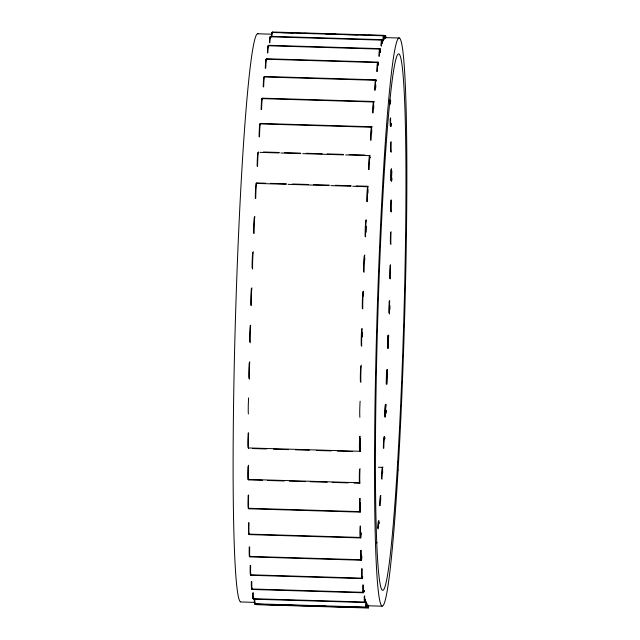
<?xml version="1.0" encoding="UTF-8"?>
<svg xmlns="http://www.w3.org/2000/svg" width="640" height="640" viewBox="0 0 640 640"><rect width="100%" height="100%" fill="white"/><g stroke="black" fill="none" stroke-linecap="round" stroke-linejoin="round"><path stroke-width="0.96" d="M272.416 32L383.912 35.336M282.12 32.624L293.072 32.952M304.024 33.28L314.976 33.608M325.928 33.936L335.88 34.232M346.832 34.56L357.784 34.888M368.736 35.216L378.688 35.512M383.664 35.664L385.656 35.72M271.928 32.456L383.432 35.792M257.824 33.784L271.768 34.2M383.328 37.536L399.264 38.016M270.544 36.328L382.04 39.664M270.056 36.792L381.552 40.12M268.576 45.304L380.072 48.64M268.088 45.76L379.584 49.096M266.544 58.768L378.04 62.104M266.056 59.224L377.552 62.56M264.48 76.496L375.984 79.824M264 76.952L375.496 80.288M262.432 98.176L373.928 101.504M261.944 98.632L373.44 101.968M260.424 123.44L371.92 126.776M259.936 123.896L371.432 127.232A10.152 0.496 -88.3 0 0 370.576 140.088M263.464 152.008L279.4 152.48M284.376 152.632L300.304 153.104M306.272 153.288L322.2 153.76M327.184 153.912L343.112 154.384M349.08 154.568L365.008 155.04M259.992 152.376L278.912 152.944M280.904 153L300.816 153.592M302.8 153.656L343.616 154.872M345.608 154.936L369.504 155.648M256.672 182.944L265.632 183.208M270.608 183.36L286.536 183.832M292.504 184.016L308.432 184.488M313.416 184.64L329.344 185.112M335.312 185.296L351.24 185.768M356.224 185.92L368.168 186.28A10.624 0.52 -88.3 0 0 367.608 190.84A10.624 0.52 -88.3 0 0 367.24 201.752M256.184 183.4L286.048 184.296M288.04 184.352L328.856 185.576M330.848 185.632L350.76 186.224M352.752 186.288L367.68 186.736A10.152 0.496 -88.3 0 0 366.8 201.52M359.656 451.272L248.16 447.936A10.152 0.496 -88.3 0 1 248.168 433.048M252.6 448.544L266.536 448.96M273.504 449.168L288.44 449.616M295.408 449.824L309.344 450.24M316.312 450.448L331.248 450.896M337.216 451.072L352.152 451.52M378.392 467.24L382.368 467.36A10.152 0.496 -88.3 0 0 381.552 478.232M248.08 479.408L359.584 482.744A10.152 0.496 -88.3 0 1 359.504 469.624M248.536 479.896L262.48 480.312M267.456 480.464L284.376 480.968M289.36 481.112L305.288 481.592M310.264 481.744L327.184 482.248M332.16 482.392L348.096 482.872M354.064 483.048L360.04 483.232A10.624 0.52 -88.3 0 1 360 468.568M248.736 508.784L360.232 512.12M248.736 534.112L360.232 537.44M249.192 534.6L360.688 537.928M249.448 556.4L360.952 559.736M249.904 556.888L361.408 560.224M250.416 574.8L361.912 578.128M250.872 575.28L362.368 578.616M251.608 588.976L363.104 592.312M252.064 589.464L363.56 592.792M253.008 598.696L364.504 602.032M253.464 599.184L364.96 602.52M240.736 601.96L254.68 602.376M366.24 605.712L382.176 606.192M254.592 603.792L366.088 607.128M256.336 604.176L262.312 604.36M266.296 604.48L283.216 604.984M288.192 605.136L305.12 605.64M309.104 605.76L326.024 606.264M331 606.416L347.928 606.92M351.904 607.04L367.84 607.512M255.048 604.28L366.552 607.616M256.792 604.664L368.296 608M240.48 601.888A284.216 13.808 -88.3 0 1 235.68 311.04A284.216 13.808 -88.3 0 1 258.088 33.864M263.208 86.856A10.152 0.496 -88.3 0 1 264.088 77.168M374.704 90.192A10.152 0.496 -88.3 0 1 375.656 81.048M375.768 84.888A10.152 0.496 -88.3 0 1 375.744 87.728M261.128 109.504A10.152 0.496 -88.3 0 1 262.072 99.072M372.624 112.84A10.152 0.496 -88.3 0 1 373.576 102.408M373.704 104.944A10.152 0.496 -88.3 0 1 373.712 108.424M259.072 136.752A10.152 0.496 -88.3 0 1 260.032 124.112M371.656 128.912A10.152 0.496 -88.3 0 1 371.704 132.736M257.128 166.152A10.152 0.496 -88.3 0 1 257.968 152.344M369.72 157.328A10.152 0.496 -88.3 0 1 369.768 159.4M368.632 169.488A10.152 0.496 -88.3 0 1 369.512 155.648M255.304 198.192A10.152 0.496 -88.3 0 1 255.672 187.392A10.152 0.496 -88.3 0 1 256.272 183.616M367.936 189.712A10.152 0.496 -88.3 0 1 367.944 193.192M253.624 233.16A10.152 0.496 -88.3 0 1 254.36 216.984M366.264 226.416A10.152 0.496 -88.3 0 1 366.12 232.192M365.12 236.496A10.152 0.496 -88.3 0 1 365.912 220.096M252.112 267.952A10.152 0.496 -88.3 0 1 252.728 252.528M364.752 257.72A10.152 0.496 -88.3 0 1 364.76 260.248M363.608 271.28A10.152 0.496 -88.3 0 1 364.232 255.864M250.824 305.176A10.152 0.496 -88.3 0 1 251.416 288.288M363.416 292.784A10.152 0.496 -88.3 0 1 363.448 296.008M362.328 308.512A10.152 0.496 -88.3 0 1 362.912 291.624M249.752 341.896A10.152 0.496 -88.3 0 1 250.2 325.552M362.352 332.12A10.152 0.496 -88.3 0 1 362.264 337.008M361.28 345.736A10.152 0.496 -88.3 0 1 361.696 328.88M248.92 378.264A10.152 0.496 -88.3 0 1 249.224 362.872M360.416 381.592A10.152 0.496 -88.3 0 1 360.728 366.208M360.52 438.416A10.152 0.496 -88.3 0 1 359.608 451.216A10.152 0.496 -88.3 0 1 359.672 436.384M248.224 479.04A10.152 0.496 -88.3 0 1 247.824 476.336A10.152 0.496 -88.3 0 1 248.008 466.288M248.2 495.176A10.152 0.496 -88.3 0 0 248.312 508.272L359.776 511.632A10.152 0.496 -88.3 0 1 359.696 498.512M360.536 502.672A10.152 0.496 -88.3 0 1 360.032 510.512M248.88 533.744A10.152 0.496 -88.3 0 1 248.584 522.776M360.832 532.032A10.152 0.496 -88.3 0 1 360.104 536.984A10.152 0.496 -88.3 0 1 360.08 526.112M249.656 555.712A10.152 0.496 -88.3 0 1 249.24 546.984M361.552 554.328A10.152 0.496 -88.3 0 1 360.856 559.52A10.152 0.496 -88.3 0 1 360.744 550.32M250.56 574.432A10.152 0.496 -88.3 0 1 250.208 565.376M362.176 577.008A10.152 0.496 -88.3 0 1 361.704 568.712M251.864 587.856A10.152 0.496 -88.3 0 1 251.352 581.536M363.488 590.04A10.152 0.496 -88.3 0 1 362.856 584.872M253.208 598A10.152 0.496 -88.3 0 1 252.736 593.192M364.944 599.064A10.152 0.496 -88.3 0 1 364.232 596.52M364.328 591.64A10.152 0.496 -88.3 0 1 364.352 590.696M254.912 602.144A10.152 0.496 -88.3 0 1 254.32 598.288M366.64 602.576A10.152 0.496 -88.3 0 1 365.816 601.616M256.48 603.816A10.152 0.496 -88.3 0 1 256.208 603.736M368.16 605.864A10.152 0.496 -88.3 0 1 367.592 605.232M378.592 521.808A10.152 0.496 -88.3 0 1 378.688 524.024M377.744 528.224A10.152 0.496 -88.3 0 1 378.44 521.048M380.656 497.464A10.152 0.496 -88.3 0 1 380.712 500.376M379.648 505.68A10.152 0.496 -88.3 0 1 380.352 495.928M382.608 469.648A10.152 0.496 -88.3 0 1 382.64 472.872M384.384 437.448A10.152 0.496 -88.3 0 1 384.432 438.56M383.352 448.136A10.152 0.496 -88.3 0 1 384.048 436.64M386.12 410.496A10.152 0.496 -88.3 0 1 386.056 413.448M385.008 415.912A10.152 0.496 -88.3 0 1 385.552 404.704M386.504 383.056A10.152 0.496 -88.3 0 1 387 370.536M387.816 347.304A10.152 0.496 -88.3 0 1 388.256 335.48M390 305.816A10.152 0.496 -88.3 0 1 389.872 309.512M388.912 312.936A10.152 0.496 -88.3 0 1 389.24 300.944M389.8 278.552A10.152 0.496 -88.3 0 1 390.104 265.088M390.408 243.56A10.152 0.496 -88.3 0 1 390.568 232.728M390.832 211.568A10.152 0.496 -88.3 0 1 390.88 200.096M391.864 170.952A10.152 0.496 -88.3 0 1 391.04 180.832A10.152 0.496 -88.3 0 1 390.92 169.528M263.656 86.856A10.624 0.52 -88.3 0 1 264.616 76.96M375.152 90.192A10.624 0.52 -88.3 0 1 376.184 81.056M261.576 109.552A10.624 0.52 -88.3 0 1 262.6 98.968M373.072 112.888A10.624 0.52 -88.3 0 1 374.064 101.976M259.52 136.896A10.624 0.52 -88.3 0 1 260.48 123.512M371.016 140.224A10.624 0.52 -88.3 0 1 371.976 126.848M257.576 166.336A10.624 0.52 -88.3 0 1 258.448 151.888M369.072 169.672A10.624 0.52 -88.3 0 1 370.048 155.264M370.216 156.952A10.624 0.52 -88.3 0 1 370.24 157.584M255.744 198.416A10.624 0.52 -88.3 0 1 256.104 187.512A10.624 0.52 -88.3 0 1 256.728 183.016M254.072 233.472A10.624 0.52 -88.3 0 1 254.84 216.544M365.568 236.808A10.624 0.52 -88.3 0 1 366.336 219.88M252.568 269.072A10.624 0.52 -88.3 0 1 253.264 251.672M364.064 272.408A10.624 0.52 -88.3 0 1 364.768 255.008M251.272 305.552A10.624 0.52 -88.3 0 1 251.888 287.88M362.768 308.888A10.624 0.52 -88.3 0 1 363.392 291.216M250.224 342.832A10.624 0.52 -88.3 0 1 250.672 325.2M361.728 346.168A10.624 0.52 -88.3 0 1 362.168 328.528M249.4 379.128A10.624 0.52 -88.3 0 1 249.744 361.784M360.896 382.456A10.624 0.52 -88.3 0 1 361.248 365.12M248.56 448.352A10.624 0.52 -88.3 0 1 248.624 432.848M360.632 447.848A10.624 0.52 -88.3 0 1 359.888 449.992A10.624 0.52 -88.3 0 1 360.128 436.176M248.752 479.168A10.624 0.52 -88.3 0 1 248.272 476.72A10.624 0.52 -88.3 0 1 248.504 465.24M248.776 508.76A10.624 0.52 -88.3 0 1 248.648 495.056M360.632 509.744A10.624 0.52 -88.3 0 1 360.568 510.392M360.328 511.968A10.624 0.52 -88.3 0 1 360.152 498.392M249.344 534.208A10.624 0.52 -88.3 0 1 249.032 522.736M361.264 533.168A10.624 0.52 -88.3 0 1 360.536 537.288A10.624 0.52 -88.3 0 1 360.536 526.072M250.056 556.504A10.624 0.52 -88.3 0 1 249.688 547.032M361.928 556.32A10.624 0.52 -88.3 0 1 361.264 559.728A10.624 0.52 -88.3 0 1 361.184 550.36M251.08 574.56A10.624 0.52 -88.3 0 1 250.648 565.424M362.704 576.888A10.624 0.52 -88.3 0 1 362.152 568.76M252.336 588.288A10.624 0.52 -88.3 0 1 251.8 581.672M363.96 590.424A10.624 0.52 -88.3 0 1 363.296 585.008M253.736 598.008A10.624 0.52 -88.3 0 1 253.184 592.424M365.424 599.408A10.624 0.52 -88.3 0 1 364.688 595.752M255.2 603.896A10.624 0.52 -88.3 0 1 254.768 598.512M367.072 603.704A10.624 0.52 -88.3 0 1 366.264 601.848M257.008 603.936A10.624 0.52 -88.3 0 1 256.624 603.872M368.696 605.624A10.624 0.52 -88.3 0 1 368.024 604.888M376.656 542.992A10.624 0.52 -88.3 0 1 376.96 542.496M379.12 521.816A10.624 0.52 -88.3 0 1 379.184 523.704M378.152 529.024A10.624 0.52 -88.3 0 1 378.928 520.592M380.096 505.688A10.624 0.52 -88.3 0 1 380.832 495.472M381.976 479.32A10.624 0.52 -88.3 0 1 382.912 466.976M384.904 437.576A10.624 0.52 -88.3 0 1 384.944 438.936M383.792 448.232A10.624 0.52 -88.3 0 1 384.464 436.544M385.44 417.08A10.624 0.52 -88.3 0 1 386.024 404.328M386.944 384.24A10.624 0.52 -88.3 0 1 387.528 369.536M388.256 348.48A10.624 0.52 -88.3 0 1 388.72 335.16M389.368 314.064A10.624 0.52 -88.3 0 1 389.704 300.704M390.248 278.928A10.624 0.52 -88.3 0 1 390.56 264.84M390.88 244.576A10.624 0.52 -88.3 0 1 391.072 231.672M391.28 212.016A10.624 0.52 -88.3 0 1 391.328 200.016M391.992 178.24A10.624 0.52 -88.3 0 1 391.68 180.96M391.432 181.12A10.624 0.52 -88.3 0 1 391.408 168.544M390.68 100.44A10.624 0.52 -88.3 0 1 389.872 99.536M390.144 100.896A10.152 0.496 -88.3 0 1 389.432 100.112M269.864 42.912A10.624 0.52 -88.3 0 1 270.672 36.792M381.36 46.248A10.624 0.52 -88.3 0 1 382.32 43.592M271.84 36.768A10.624 0.52 -88.3 0 1 272.512 32.224M383.288 40.992A10.624 0.52 -88.3 0 1 384.192 39.264M385.256 38.096A10.624 0.52 -88.3 0 1 385.912 38.112M269.456 42.2A10.152 0.496 -88.3 0 1 270.272 38.472M380.952 45.536A10.152 0.496 -88.3 0 1 381.808 43.096M271.376 37.008A10.152 0.496 -88.3 0 1 272.12 33.632M382.88 40.344A10.152 0.496 -88.3 0 1 383.696 39.544M384.848 37.832A10.152 0.496 -88.3 0 1 385.392 37.864M391.336 123.536A10.624 0.52 -88.3 0 1 390.736 126.144A10.624 0.52 -88.3 0 1 390.632 117.816M391.24 152.232A10.624 0.52 -88.3 0 1 391.144 141.584M265.744 68.152A10.624 0.52 -88.3 0 1 266.672 59.232M377.248 71.48A10.624 0.52 -88.3 0 1 377.848 62.688A10.624 0.52 -88.3 0 1 378.312 65.216M267.848 52.816A10.624 0.52 -88.3 0 1 268.704 45.768M379.352 56.152A10.624 0.52 -88.3 0 1 379.96 48.832A10.624 0.52 -88.3 0 1 380.352 52.568M390.864 123.192A10.152 0.496 -88.3 0 1 390.168 118.72M390.784 151.752A10.152 0.496 -88.3 0 1 390.672 142.552M265.296 68.192A10.152 0.496 -88.3 0 1 266.216 59.992M376.792 71.528A10.152 0.496 -88.3 0 1 377.376 63.12A10.152 0.496 -88.3 0 1 377.808 65.536M267.4 52.944A10.152 0.496 -88.3 0 1 268.28 46.936M378.896 56.272A10.152 0.496 -88.3 0 1 379.48 49.288A10.152 0.496 -88.3 0 1 379.856 52.848M248.376 413.976A10.152 0.496 -88.3 0 1 248.616 397.856M359.872 417.312A10.152 0.496 -88.3 0 1 360.12 401.192M385.912 410.36A10.624 0.52 -88.3 0 1 385.872 412.432M384.736 417.056A10.624 0.52 -88.3 0 1 385.312 404.304M386.232 384.216A10.624 0.52 -88.3 0 1 386.824 369.52M387.552 348.456A10.624 0.52 -88.3 0 1 388.016 335.136M385.248 415.92A10.152 0.496 -88.3 0 1 385.784 404.712M386.736 383.064A10.152 0.496 -88.3 0 1 387.24 370.544M388.048 347.304A10.152 0.496 -88.3 0 1 388.496 335.488M398.096 470.032A284.216 13.808 -88.3 0 0 399.52 38.096A284.216 13.808 -88.3 0 0 374.536 458.184A284.216 13.808 -88.3 0 0 398.096 470.032M397.688 461.736A268.28 13.032 -88.3 0 0 399.032 54.024A268.28 13.032 -88.3 0 0 375.44 450.56A268.28 13.032 -88.3 0 0 397.688 461.736"/></g></svg>
